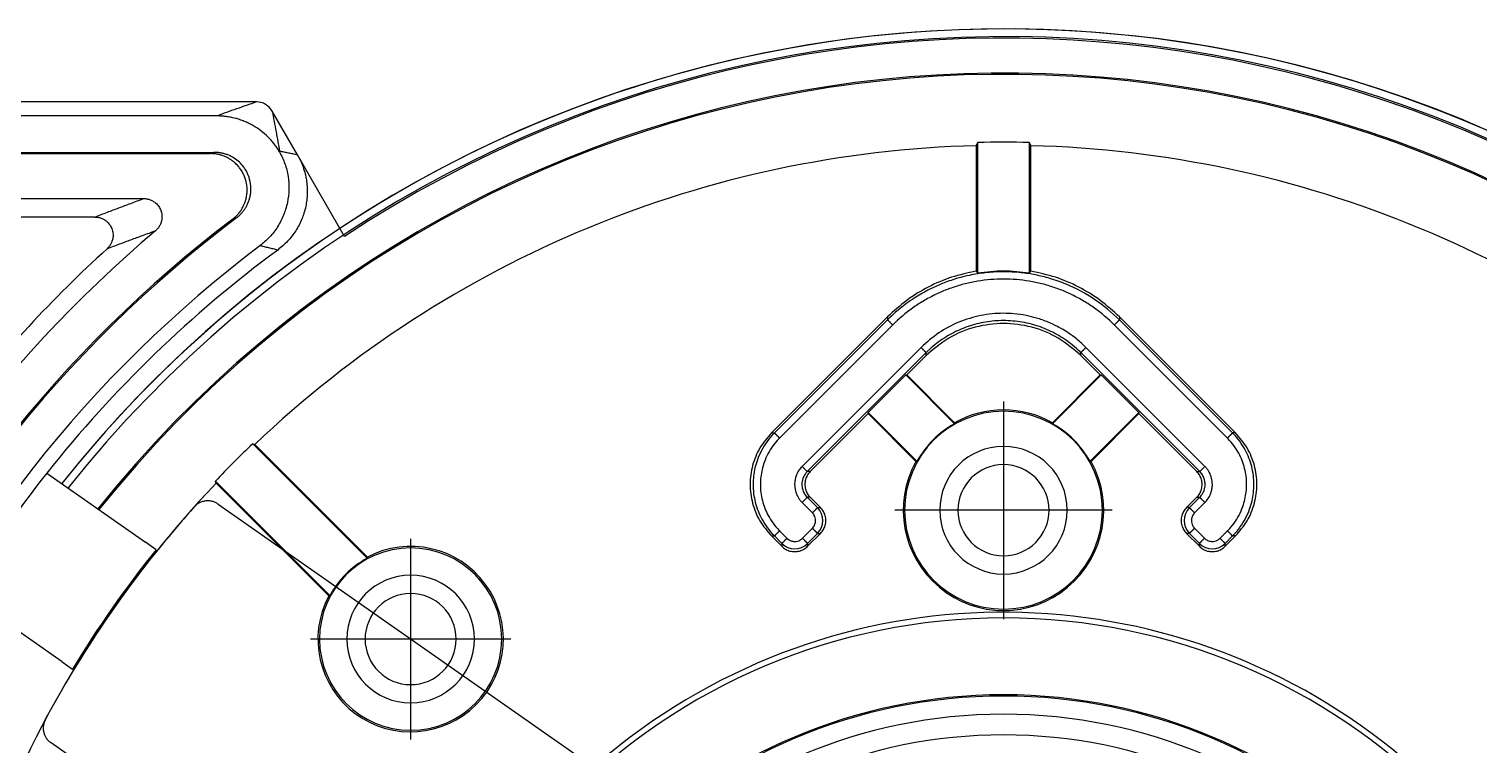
# Model space of a CAD drawing. Header units: inches. Extents: x 125 to 991, y -92 to 487.
# Drawn here: x 930.87 to 970.64, y 119.43 to 139.07 of the extents above; entities that cross this region are included whole.
import ezdxf

# ---------------------------------------------------------------- set-up
doc = ezdxf.new("R2010")
doc.units = ezdxf.units.IN
doc.linetypes.add('DOT_CENTER', pattern=[14, 12, -1, 0, -1])
doc.layers.add('1', color=7, linetype='Continuous')

msp = doc.modelspace()

# ---------------------------------------------------------------- linework, layer by layer
at = {"color": 7, "linetype": 'Continuous'}
for p, q in [((937.1046487955762, 137.0680867624384), (922.8004058643605, 137.0680867624384)), ((936.016645498938, 136.6840753340177), (922.4163791961719, 136.6840753340177)), ((938.2330159617832, 135.6137204938996), (937.537681409925, 136.8180752659762)), ((921.1814995272841, 135.6491652041612), (935.8500591565357, 135.6491652041612)), ((921.2164096571405, 135.6840753340177), (935.9538263744871, 135.6840753340177)), ((956.8504210830131, 135.8669482106584), (956.8504210830126, 132.4258833629058)), ((956.8940554219664, 132.37133086256), (956.8940554219664, 135.9553142456995)), ((958.3067867440589, 135.9553142456995), (958.3067867440589, 132.37133086256)), ((958.3504210830126, 132.4258833629058), (958.3504210830126, 135.8669482106584)), ((939.523952227556, 133.377753292248), (938.2330159617832, 135.6137204938996)), ((919.949065399994, 134.4167310768711), (934.0153025522184, 134.4167310768711)), ((932.672577225861, 133.9105341939529), (921.3329673499798, 133.9105341939529)), ((951.2363792779299, 127.9886471748212), (954.418561727741, 131.1708296246325)), ((960.7822804382843, 131.1708296246325), (963.9644628880958, 127.9886471748213)), ((955.4791815128317, 130.1101021406786), (954.9487706535635, 129.57969128141)), ((960.2520715124626, 129.57969128141), (959.7216606531936, 130.1101021406786)), ((953.8881104817835, 128.549885246597), (954.9179165165963, 129.5796912814101)), ((956.2561937496782, 128.2414140483281), (954.9179165165963, 129.5796912814101)), ((954.9179165165963, 129.5796912814101), (954.9487706535635, 129.57969128141)), ((956.2599224755156, 128.2685394594575), (954.9487706535635, 129.57969128141)), ((960.2520715124626, 129.57969128141), (958.9409196905096, 128.2685394594575)), ((960.2829256494294, 129.57969128141), (958.944648416347, 128.2414140483281)), ((960.2520715124626, 129.57969128141), (960.2829256494294, 129.57969128141)), ((960.2829256494294, 129.57969128141), (961.3127316842422, 128.549885246597)), ((953.8881104817835, 128.5190311096303), (952.2971067618839, 126.9280273897307)), ((953.8881104817835, 128.5190311096303), (953.8881104817835, 128.549885246597)), ((953.8881104817835, 128.549885246597), (955.2263877148655, 127.2116080135151)), ((953.8881104817835, 128.5190311096303), (955.1992623037356, 127.2078792876777)), ((959.9744544511602, 127.2116080135151), (961.3127316842422, 128.549885246597)), ((960.0015798622896, 127.2078792876777), (961.3127316842422, 128.5190311096302)), ((961.3127316842422, 128.549885246597), (961.3127316842422, 128.5190311096302)), ((962.9037354041418, 126.9280273897307), (961.3127316842422, 128.5190311096302)), ((937.0039801869059, 127.688466910484), (940.1438400822942, 124.5486070150952)), ((940.148636473082, 124.5808355886678), (937.0599891591689, 127.6694829025809)), ((931.357332139537, 126.8855486921832), (934.0667064386525, 124.9884243841111)), ((939.1202048748748, 123.5249718076756), (935.9803449794861, 126.6648317030644)), ((935.9993289873894, 126.608822730801), (939.0879763013024, 123.520175416888)), ((952.2971067618839, 126.2209475330037), (952.5799763988182, 125.9380778960695)), ((962.6208657672075, 125.9380778960696), (962.9037354041418, 126.2209475330038)), ((936.0591522654479, 126.0348479742374), (946.2937931461947, 118.8684752786692)), ((934.2308747917345, 124.8734724646457), (934.0667064386525, 124.9884243841111)), ((951.5193027642961, 124.8774042615473), (951.2363792779299, 125.1603277479132)), ((952.5799763988182, 125.2309980393425), (952.2263826210226, 124.8774042615473)), ((962.9744595450027, 124.8774042615474), (962.6208657672075, 125.2309980393426)), ((963.9644628880958, 125.1603277479132), (963.6815394017297, 124.8774042615474)), ((934.3570323703766, 124.7851359781799), (934.2308747917345, 124.8734724646457)), ((931.7724006806982, 121.7118162157428), (929.063026394133, 123.6089405150273)), ((931.7724006806982, 121.7118162157428), (931.9365690351506, 121.5968642962208)), ((931.9365690351506, 121.5968642962208), (932.0627266249726, 121.5085278010239)), ((941.705181655386, 112.3152589243567), (931.4705407735673, 119.4816316206764))]:
    msp.add_line(p, q, dxfattribs=at)
at = {"color": 124, "linetype": 'Continuous'}
for p, q in [((954.418561727741, 131.0905873285417), (951.3166215740082, 127.9886471748212)), ((954.5599776943325, 130.9491713601899), (951.4580374519353, 127.8472313127112)), ((954.418561727741, 131.1708296246325), (954.418561727741, 131.0905873285417)), ((963.7428044657352, 127.8472311520463), (960.6408644716928, 130.9491713601899)), ((960.7822804382843, 131.1708296246325), (960.7822804382843, 131.0905873285417)), ((963.8842205919907, 127.9886471748212), (960.7822804382843, 131.0905873285417)), ((952.0754484249417, 127.0694433892857), (955.337765539123, 130.3317604130024)), ((952.2168644657875, 126.9280273897307), (955.4791815128317, 130.1903444367706)), ((955.4791815128317, 130.1101021406786), (955.4791815128317, 130.1903444367706)), ((959.7216606531936, 130.1903444367705), (962.9839777002333, 126.9280273897307)), ((959.7216606531936, 130.1101021406786), (959.7216606531936, 130.1903444367705)), ((959.8630766253061, 130.3317604123904), (963.1253937483341, 127.0694431678383)), ((951.2363792779299, 127.9886471748212), (951.3166215740082, 127.9886471748212)), ((963.9644628880958, 127.9886471748213), (963.8842205919907, 127.9886471748212)), ((952.2971067618839, 126.9280273897307), (952.2168644657875, 126.9280273897307)), ((962.9037354041418, 126.9280273897307), (962.9839777002333, 126.9280273897307)), ((952.2971067618839, 126.2209475330037), (952.2168644657975, 126.2209475330037)), ((952.4997341027245, 125.9380778960695), (952.2168644657975, 126.2209475330037)), ((962.9839777002378, 126.2209475330037), (962.7011080632967, 125.9380778960696)), ((962.9037354041418, 126.2209475330038), (962.9839777002378, 126.2209475330037)), ((952.3583180969365, 125.7966619341462), (952.0754484690908, 126.079531625494)), ((952.4997341027245, 125.9380778960695), (952.5799763988182, 125.9380778960695)), ((962.7011080632967, 125.9380778960696), (962.6208657672075, 125.9380778960696)), ((963.1253936945393, 126.0795315523394), (962.8425240249119, 125.7966619411598)), ((951.4580375688181, 125.3017437270436), (951.6607187221027, 125.0990625209672)), ((952.0849666589254, 125.0990625627924), (952.3583181409338, 125.3724139945563)), ((962.8425240684526, 125.3724140014401), (963.1158755002164, 125.0990625194318)), ((963.5401234381459, 125.0990625573577), (963.742804634802, 125.3017437027233)), ((951.2363792779299, 125.1603277479132), (951.3166215740346, 125.1603277479132)), ((951.3166215740346, 125.1603277479132), (951.5193027642961, 124.9576465576364)), ((951.5193027642961, 124.9576465576364), (951.5193027642961, 124.8774042615473)), ((952.2263826210226, 124.9576465576409), (952.499734102729, 125.2309980393425)), ((952.2263826210226, 124.9576465576409), (952.2263826210226, 124.8774042615473)), ((952.499734102729, 125.2309980393425), (952.5799763988182, 125.2309980393425)), ((962.7011080633008, 125.2309980393426), (962.6208657672075, 125.2309980393426)), ((962.7011080633008, 125.2309980393426), (962.9744595450027, 124.9576465576365)), ((962.9744595450027, 124.8774042615474), (962.9744595450027, 124.9576465576365)), ((963.6815394017297, 124.9576465576409), (963.8842205920171, 125.1603277479132)), ((963.6815394017297, 124.8774042615474), (963.6815394017297, 124.9576465576409)), ((963.9644628880958, 125.1603277479132), (963.8842205920171, 125.1603277479132))]:
    msp.add_line(p, q, dxfattribs=at)
at = {"color": 7, "linetype": 'Continuous'}
for centre, radius, start, end in [((957.6004211055895, 106.0683907742871), 33.00000008418126, 237.4335230308587, 141.525399186685), ((957.6004210830126, 106.0683908005268), 33.00000005986843, 231.4827078426088, 141.525399198985), ((957.600421043174, 106.0683908645746), 32.79053926769361, 237.0564438329032, 141.5031765383486), ((957.6004210856568, 106.0683908086716), 32.74996191810389, 231.5092125458792, 123.501161476604), ((957.6004210838953, 106.0683908056826), 31.790578072345, 237.1163325497273, 141.3930418647355), ((957.6004210825702, 106.0683908075971), 31.7556679406164, 237.0530781708106, 141.3890713539741), ((937.1046487955762, 136.5680637695139), 0.5000229929245658, 30.00000000001508, 90), ((957.6004210830131, 106.0683908069574), 29.80799428578964, 91.44177329073392, 133.5582267092569), ((957.6004210830126, 106.0683908069574), 29.8952696104307, 88.64608888207101, 91.353911117929), ((957.6004210830126, 106.0683908069574), 29.80799428578964, 46.44177329074315, 88.55822670926607), ((957.60042110051, 106.0683908276043), 34.91599302491407, 127.2714861261426, 156.5015024659808), ((957.6004210937813, 106.0683908190017), 34.8810828923328, 127.1058679008647, 156.5365808073911), ((957.6004211082688, 106.0683908395164), 35.99380318356223, 130.2616160255614, 157.1840045367114), ((957.6004211828738, 106.0683909321078), 33.88108271899529, 127.0176010651244, 156.5367341121174), ((957.6004213044428, 106.0683910440864), 36.50000002680255, 132.3553646902195, 141.8589325846604), ((957.6004214550744, 106.0683911655726), 33.49707127960581, 126.4696994283757, 141.5770224210732), ((957.6004210830126, 125.8673806801806), 2.713347155278797, 0, 180), ((957.6004210830131, 125.8673806801806), 2.750000000000004, 60.82662013188077, 119.1733798681192), ((957.6004210830131, 125.8673806801807), 2.728182830523084, 119.5194463560598, 150.4805536439282), ((957.6004210830126, 125.8673806801806), 2.728182830523158, 29.51944635607199, 60.48055364394023), ((957.6004210830131, 106.0683908069576), 29.86035948057429, 133.6110060388792, 136.3889939611116), ((957.6004210830126, 125.8673806801806), 1.75, 0, 180), ((957.6004210830126, 125.8673806801806), 2.750000000000032, 150.8266201318723, 29.17337986812769), ((957.6004210830126, 125.8673806801806), 1.25, 0, 180), ((957.6004210830126, 106.0683908069574), 29.8079942857896, 136.4417732907444, 178.5582267092514), ((957.6004210856299, 106.0683908086975), 33.49707121195077, 141.5770215501258, 148.4229784498695), ((957.6004210823417, 106.0683908040016), 29.80753731710555, 138.141052737642, 151.8589472402616), ((957.6004210830126, 125.8673806801806), 2.713347155278797, 180, 0), ((957.6004210830126, 125.8673806801806), 1.75, 180, 0), ((957.6004210830126, 125.8673806801806), 1.25, 180, 0), ((957.6004210856302, 106.0683908086981), 29.84244743159809, 141.1572349450459, 148.8427650549495), ((941.336965115722, 122.3318467742479), 2.543634338953741, 152.1487648809234, 117.8512351190652), ((941.336965115722, 122.3318467742479), 2.5, 0, 180), ((941.336965115722, 122.3318467742479), 2.517453735581499, 118.2904337473841, 151.7095662526185), ((941.336965115722, 122.3318467742479), 1.75, 0, 180), ((941.336965115722, 122.3318467742479), 1.25, 0, 180), ((957.6004210830126, 106.0683908069573), 16.99999999999993, 250.8572326933395, 199.1427673066605), ((957.6004210830126, 106.0683908069573), 16.84290441564599, 0, 180), ((941.336965115722, 122.3318467742479), 2.5, 180, 0), ((941.336965115722, 122.3318467742479), 1.75, 180, 0), ((941.336965115722, 122.3318467742479), 1.25, 180, 0), ((957.6004210830126, 106.0683908069573), 14.73513862192226, 0, 180)]:
    msp.add_arc(centre, radius, start, end, dxfattribs=at)
at = {"color": 124, "linetype": 'Continuous'}
for centre, radius, start, end in [((952.1461726363502, 125.5845379677038), 0.499996191438879, 315.0017452058456, 44.99825479488332), ((963.0546695296741, 125.5845379677083), 0.4999961914382359, 135.0017452057706, 224.998254794956), ((951.8728426926571, 125.3112080240146), 0.499996191438668, 225.001745205811, 314.9982547949065), ((963.3279994733637, 125.3112080240146), 0.4999961914386178, 225.0017452058029, 314.9982547948995), ((957.6004210830126, 106.0683908069573), 14.70007617562209, 0, 180), ((957.6004210830126, 106.0683908069573), 14.20015232804394, 0, 180), ((957.6004210830126, 106.0683908069573), 13.63569139897999, 0, 180)]:
    msp.add_arc(centre, radius, start, end, dxfattribs=at)
for points in [[(937.1046487955762, 137.0680867624384), (937.1033855122041, 137.0676509645999), (937.1021222288323, 137.0672151667612), (936.8315501083898, 136.971711546908), (936.5609779879476, 136.8762079270548), (936.2888117434427, 136.7801416305363), (936.016645498938, 136.6840753340177)], [(937.537681409925, 136.8180752659762), (937.537935639612, 136.8167633315646), (937.5381898692988, 136.815451397153), (937.5907673685736, 136.5333772573675), (937.6433448678486, 136.251303117582), (937.6933734539202, 135.9829036962421), (937.7434020399919, 135.7145042749023)], [(935.9538263744871, 135.6840753340177), (935.9328965398279, 135.6770474024266), (935.9119868446951, 135.6700194530592), (935.8810009905264, 135.6595923478457), (935.8500591565357, 135.6491652041612)], [(937.739384020379, 135.7005070165681), (937.7404596647741, 135.7041601302195), (937.7414253029938, 135.7074960657915), (937.742379735706, 135.7108486731132), (937.7434020399919, 135.7145042749023)], [(938.2330159617832, 135.6137204938996), (938.1074026926726, 135.6398039004607), (937.9818922118188, 135.6657091763544), (937.8626012730178, 135.6901861875688), (937.7434020399919, 135.7145042749023)], [(932.672577225861, 133.9105341939529), (933.020446947794, 134.0443677030612), (933.3346704532414, 134.1636400124951), (933.6569812170244, 134.2843878100773), (934.0153025522184, 134.4167310768711)], [(936.5570241589573, 133.8868269573836), (936.5365593105798, 133.8801509805364), (936.51611385861, 133.8734748490547), (936.4858154174385, 133.8635694691265), (936.4555593708362, 133.8536637495827)], [(933.0093893684739, 133.0411764078702), (933.3536863668676, 133.1718244795333), (933.6647950210736, 133.2882942381469), (933.9838350913328, 133.4061710136156), (934.3383926885645, 133.5353146100786)], [(937.6898430774072, 133.0057750953043), (937.5680898015048, 133.0347187831811), (937.4464128426903, 133.0634789776756), (937.3241509570862, 133.0922118020594), (937.201965244918, 133.1207616518558)], [(960.7822804382843, 131.0905873285417), (960.1003636472922, 131.6502202341808), (959.3223156144211, 132.0660861418563), (958.8701415938947, 132.2257174167766), (958.4781292661867, 132.3221443035006), (958.079103233232, 132.3830432597208), (957.6004210830117, 132.4085771017269), (957.1593066673647, 132.3869031690618), (956.7227128998372, 132.3221443035003), (956.2580062520135, 132.203667377511), (955.8785265516033, 132.0660861418558), (955.4792122409779, 131.8772268009668), (955.1004676780265, 131.6502129906422), (954.7165016936176, 131.3629233446078), (954.418561727741, 131.0905873285417)], [(960.6408644716928, 130.9491713601899), (960.631118268315, 130.9588864293258), (960.6213410248072, 130.9685702592553), (960.5648880080446, 131.0232951469832), (960.5074158881182, 131.0770044185121), (960.2363922359111, 131.3058248750447), (959.9476839695515, 131.5113654779129), (959.6427655474215, 131.6925759082927), (959.3239526853702, 131.8480367611279), (958.9936960692219, 131.9765944216843), (958.653682647642, 132.0775918398617), (958.3065016978819, 132.1502208344537), (957.9548156386165, 132.1939621932391), (957.6004210830126, 132.2085923316314), (957.2460265273551, 132.1939621932347), (956.894340468037, 132.1502208344359), (956.547159518226, 132.0775918398219), (956.2071460965988, 131.9765944216142), (955.8768894804068, 131.8480367610194), (955.5580766183177, 131.6925759081385), (955.2531581962019, 131.5113654777356), (954.9644499298577, 131.3058248748455), (954.6934262776679, 131.0770044182924), (954.6359541578634, 131.0232951468712), (954.5795011412185, 130.9685702592553), (954.5697238977102, 130.9588864293259), (954.5599776943325, 130.9491713601899)], [(959.8630766253061, 130.3317604123904), (959.6093746347681, 130.5597541374215), (959.3781189182589, 130.7297504139892), (959.0849012977803, 130.9038162237876), (958.8248436541505, 131.0254679853138), (958.5033059569384, 131.1389776203615), (958.2247616997781, 131.2075017648017), (957.8875226988428, 131.2560976705503), (957.6011733518042, 131.2690038355486), (956.9767852605853, 131.2076420103668), (956.3763089854963, 131.0255965315602), (955.8228393053275, 130.7298279447375), (955.337765539123, 130.3317604130024)], [(954.418561727741, 131.0905873285417), (954.4188809247114, 131.0902681315642), (954.4197284439927, 131.0894206122603), (954.4211263715536, 131.0880226846631), (954.4230967933606, 131.0860522628058), (954.4256617953822, 131.0834872607215), (954.4288434635844, 131.0803055924434), (954.4326312261817, 131.0765178297604), (954.4370415869769, 131.0721074688688), (954.4420498443621, 131.0670992113799), (954.4476312967274, 131.061517758905), (954.4537612424635, 131.0553878130555), (954.4604149799604, 131.0487340754426), (954.4690055898034, 131.0401434654608), (954.4781832591214, 131.0309657960076), (954.4878414276457, 131.0213076273552), (954.4978735351071, 131.0112755197754), (954.5081730212371, 131.0009760335405), (954.5212522683967, 130.9878967862726), (954.5343627991799, 130.9747862554092), (954.5473296092657, 130.9618194452738), (954.5599776943325, 130.9491713601899)], [(959.7216606531936, 130.1903444367705), (959.712004469968, 130.199956967552), (959.7023047305872, 130.2095255454452), (959.4955125386643, 130.3946067428807), (959.272336641968, 130.5598984110476), (959.0613177931962, 130.6892498713319), (958.8405454106885, 130.8006789240911), (958.6111475300911, 130.8936158567502), (958.3648339257077, 130.9699885708771), (958.1133376679948, 131.0248427932707), (957.85806472956, 131.0579343716862), (957.6004210830126, 131.0690191538791), (957.3531690204798, 131.0588119731526), (957.1078066544972, 131.0282944324565), (956.8655874332696, 130.9776225340165), (956.6283686569584, 130.9071584655943), (956.3979570660993, 130.817466154144), (956.1755295962146, 130.7090040405765), (955.9627956762545, 130.5825767858934), (955.7613713115886, 130.4391748978106), (955.5722851724715, 130.2795311989938), (955.53510802912, 130.2448345141495), (955.4985407667211, 130.2095288211618), (955.4888393543285, 130.1999586129467), (955.4791815128317, 130.1903444367706)], [(960.7822804382843, 131.0905873285417), (960.7819612413143, 131.0902681315642), (960.7811137220331, 131.0894206122603), (960.7797157944722, 131.0880226846631), (960.7777453726646, 131.0860522628058), (960.7751803706435, 131.0834872607215), (960.7719987024409, 131.0803055924434), (960.768210939844, 131.0765178297604), (960.7638005790484, 131.0721074688688), (960.7587923216631, 131.06709921138), (960.7532108692983, 131.0615177589051), (960.7470809235622, 131.0553878130555), (960.7404271860653, 131.0487340754426), (960.7318365762223, 131.0401434654609), (960.7226589069039, 131.0309657960077), (960.7130007383801, 131.0213076273552), (960.7029686309186, 131.0112755197754), (960.6926691447886, 131.0009760335406), (960.6795898976291, 130.9878967862726), (960.6664793668458, 130.9747862554092), (960.6535125567596, 130.9618194452738), (960.6408644716928, 130.9491713601899)], [(955.4791815128317, 130.1903444367706), (955.4788623158395, 130.1906636337737), (955.4780147964927, 130.1915111531523), (955.4766168688254, 130.1929090808723), (955.4746464468697, 130.1948795028997), (955.4720814446594, 130.1974445052003), (955.4688997762275, 130.2006261737402), (955.4651120133651, 130.2044139367262), (955.4607016522689, 130.2088242979598), (955.4556933945521, 130.213832555825), (955.4501119418294, 130.2194140087053), (955.4439819957131, 130.2255439549843), (955.4373282578179, 130.2321976930459), (955.4287376474811, 130.2407883035814), (955.419559977661, 130.2499659735952), (955.4099018086356, 130.2596241428048), (955.3998697006821, 130.2696562509276), (955.3895702140787, 130.2799557376813), (955.3764909663648, 130.293034985551), (955.3633804350804, 130.3061455169499), (955.3504136245567, 130.3191123275448), (955.337765539123, 130.3317604130024)], [(959.7216606531936, 130.1903444367705), (959.7219798501803, 130.1906636337722), (959.7228273695107, 130.1915111531467), (959.7242252971507, 130.19290908086), (959.7261957190692, 130.1948795028779), (959.7287607212318, 130.1974445051663), (959.7319423896067, 130.2006261736913), (959.7357301524032, 130.2044139366595), (959.7401405134253, 130.2088242978728), (959.7451487710607, 130.2138325557149), (959.750730223697, 130.2194140085696), (959.7568601697214, 130.2255439548209), (959.7635139075221, 130.2321976928527), (959.772104517743, 130.2407883033499), (959.7812821874475, 130.2499659733231), (959.7909403563592, 130.2596241424907), (959.8009724642031, 130.2696562505703), (959.8112719507042, 130.2799557372803), (959.8243511983035, 130.2930349850955), (959.8374617294883, 130.3061455164402), (959.850428539932, 130.3191123269825), (959.8630766253061, 130.3317604123904)], [(951.3166215740082, 127.9886471748212), (951.3061838785031, 127.9781319304531), (951.2958243562082, 127.9675396640616), (951.1128138068332, 127.7500177728073), (950.9626627080495, 127.509074362508), (950.847785860941, 127.2483050926771), (950.7830805220276, 127.0285454880847), (950.7439744027763, 126.8031989719726), (950.7308532976006, 126.5744874613672), (950.7462019168295, 126.3271899612239), (950.7917832808491, 126.0845986936711), (950.8669006491566, 125.8494698954823), (950.9708572812503, 125.6245598034309), (951.1183518230107, 125.3913713682397), (951.295818992922, 125.1814417346238), (951.3061811602722, 125.1708462046554), (951.3166215740346, 125.1603277479132)], [(951.4580374519353, 127.8472313127112), (951.4486434312264, 127.8377675558821), (951.439319778149, 127.8282344655056), (951.274607804957, 127.6324648399402), (951.1394697634698, 127.4156157996211), (951.0360789774484, 127.1809233295469), (950.9778432547171, 126.9831396421098), (950.9426472267899, 126.7803278634877), (950.930838067696, 126.5744874613672), (950.9446520217714, 126.351919619061), (950.9856758514741, 126.1335875333236), (951.0532825080179, 125.9219716885722), (951.1468449426172, 125.7195525692234), (951.2795921146565, 125.5096828859763), (951.4393150198528, 125.3207462151099), (951.4486410993406, 125.3112102845938), (951.4580375688181, 125.3017437270436)], [(951.3166215740082, 127.9886471748212), (951.3169407707057, 127.9883279781923), (951.3177882891925, 127.9874804599059), (951.3191862154442, 127.9860825339823), (951.3211566354346, 127.9841121144416), (951.3237216351388, 127.981547115304), (951.3269033005306, 127.9783654505894), (951.3306910598665, 127.9745776920282), (951.3351014169682, 127.9701673357882), (951.3401096702762, 127.9651590834117), (951.3456911182327, 127.9595776364409), (951.3518210592777, 127.9534476964182), (951.3584747918528, 127.9467939648854), (951.367065395583, 127.9382033624005), (951.3762430586719, 127.9290257005254), (951.3859012209584, 127.9193675393907), (951.3959333222845, 127.9093354391273), (951.40623280249, 127.899035959866), (951.4193120426705, 127.8859567206586), (951.4324225671132, 127.8728461969354), (951.4453893716052, 127.8598793928888), (951.4580374519353, 127.8472313127112)], [(963.8842205919907, 127.9886471748212), (963.8839013944532, 127.9883279777289), (963.8830538735081, 127.9874804580973), (963.8816559432182, 127.9860825299527), (963.879685517644, 127.9841121073216), (963.8771205108476, 127.9815471042305), (963.8739388368892, 127.9783654347056), (963.8701510676608, 127.974577670544), (963.865740699415, 127.9701673079345), (963.8607324338825, 127.9651590484984), (963.8551509727943, 127.9595775938571), (963.8490210178813, 127.953447645632), (963.8423672708734, 127.9467939054442), (963.8337766494121, 127.9382032921319), (963.8245989684735, 127.9290256191321), (963.814940788561, 127.9193674467589), (963.8049086701765, 127.9093353353262), (963.7946091738233, 127.8990358451482), (963.781529915165, 127.8859565928593), (963.768419374587, 127.8728460569851), (963.755452556605, 127.859879241917), (963.7428044657352, 127.8472311520463)], [(963.742804634802, 125.3017437027233), (963.7521986975587, 125.3112074156625), (963.761522393572, 125.3207404630956), (963.926234364232, 125.5165100871484), (964.061372403781, 125.7333591254314), (964.1647631885287, 125.9680515930515), (964.2229989112864, 126.1658352805309), (964.2581949392304, 126.3686470591987), (964.2700040983293, 126.5744874613672), (964.2561901442584, 126.7970553036373), (964.2151663145694, 127.0153873893406), (964.1475596580469, 127.2270032340614), (964.0539972234767, 127.4294223533838), (963.921250053879, 127.6392920333373), (963.7615271519751, 127.8282287016477), (963.7522010066166, 127.8377646106874), (963.7428044657352, 127.8472311520463)], [(963.8842205920171, 125.1603277479132), (963.8946582912129, 125.1708429960345), (963.9050178161458, 125.1814352651913), (964.0880283627073, 125.3989571547649), (964.2381794593373, 125.639900562802), (964.3530563050306, 125.9006698299062), (964.4177616439736, 126.1204294345456), (964.456867763243, 126.3457759507086), (964.4699888684252, 126.5744874613672), (964.4546402492008, 126.8217849614705), (964.4090588851961, 127.0643762289855), (964.3339415169123, 127.2995050271401), (964.2299848848518, 127.5244151191621), (964.082490345804, 127.7576035506939), (963.9050231795502, 127.9675331814697), (963.8946610060418, 127.9781287178312), (963.8842205919907, 127.9886471748212)], [(952.0754484249417, 127.0694433892857), (952.0639821034781, 127.0577051275562), (952.0527940880445, 127.0457013019596), (951.9705055702768, 126.935161268732), (951.9113534958044, 126.8103236323049), (951.8807342367943, 126.6941680980212), (951.870426475353, 126.5744874613672), (951.8917524492706, 126.4030260238657), (951.954429148944, 126.2420127810692), (951.9994675164023, 126.1695247598404), (952.0527745002603, 126.1032955098202), (952.0639720931915, 126.0912805794642), (952.0754484690908, 126.079531625494)], [(952.2168644657875, 126.9280273897307), (952.2086737372158, 126.9196429513012), (952.2006817908198, 126.9110688287037), (952.1419007405495, 126.8321117899492), (952.0996466123167, 126.7429418691796), (952.0777743442111, 126.6599736298363), (952.0704112454484, 126.5744874613672), (952.085644960978, 126.4520149539044), (952.1304168103113, 126.337005546869), (952.162589113195, 126.285228267728), (952.2006678846822, 126.2379216439194), (952.2086666132384, 126.2293395762752), (952.2168644657975, 126.2209475330037)], [(952.2168644657875, 126.9280273897307), (952.216545268557, 126.9283465867837), (952.2156977485122, 126.9291941063046), (952.2142998196985, 126.9305920342621), (952.2123293961611, 126.932562456625), (952.2097643919458, 126.935127459362), (952.206582721097, 126.9383091284417), (952.2027949554492, 126.9420968920674), (952.1983845912243, 126.9465072540437), (952.1933763300856, 126.9515155127498), (952.1877948736981, 126.9570969665648), (952.1816649237264, 126.9632269138677), (952.1750111818353, 126.9698806530379), (952.1664205666154, 126.9784712650057), (952.157242891911, 126.9876489365427), (952.147584718097, 126.997307107348), (952.1375526055506, 127.0073392171209), (952.1272531146462, 127.0176387055609), (952.1141738620925, 127.0307179555737), (952.1010633266822, 127.043828489107), (952.0880965128279, 127.0567953017985), (952.0754484249417, 127.0694433892857)], [(962.9839777002333, 126.9280273897307), (962.9842968976125, 126.9283465859502), (962.985144418112, 126.9291941030251), (962.9865423476574, 126.9305920269737), (962.988512772177, 126.9325624438146), (962.991077777597, 126.9351274395659), (962.9942594498441, 126.9383091002462), (962.9980472170362, 126.9420968542183), (963.0024575829068, 126.9465072053827), (963.0074658457354, 126.9515154523049), (963.0130473038023, 126.9570968935509), (963.0191772553883, 126.9632268276861), (963.0258309987728, 126.9698805532764), (963.034421615522, 126.9784711487624), (963.0435992914133, 126.9876488039411), (963.0532574660012, 126.9973069588575), (963.0632895788383, 127.0073390535567), (963.0735890694789, 127.017638528084), (963.0866683208048, 127.0307177627913), (963.0997788540014, 127.0438282837147), (963.1127456646507, 127.0567950867613), (963.1253937483341, 127.0694431678383)], [(962.9839777002378, 126.2209475330037), (962.9921684273111, 126.2293319698351), (963.000160373366, 126.2379060920099), (963.0589414247736, 126.316863131617), (963.1011955537085, 126.4060330535551), (963.1230678218142, 126.4890012928983), (963.1304309205773, 126.5744874613672), (963.1151972050473, 126.6969599688301), (963.070425355714, 126.8119693758657), (963.0382530518843, 126.86374665634), (963.0001742791462, 126.9110532812284), (962.9921755555417, 126.9196353433771), (962.9839777002333, 126.9280273897307)], [(963.1253936945393, 126.0795315523394), (963.1368600388098, 126.0912698040183), (963.1480480754055, 126.1032736179457), (963.2303365947653, 126.2138136523671), (963.2894886702213, 126.33865129043), (963.3201079292314, 126.4548068247134), (963.3304156906727, 126.5744874613672), (963.3090897167551, 126.7459488988689), (963.2464130170813, 126.9069621416655), (963.2013746482987, 126.979450164761), (963.1480676626895, 127.045679416293), (963.1368700909763, 127.057694285667), (963.1253937483341, 127.0694431678383)], [(952.2168644657975, 126.2209475330037), (952.2165452686811, 126.220628336271), (952.2156977489656, 126.2197808176875), (952.214299820698, 126.2183828912691), (952.2123293979241, 126.2164124710321), (952.2097643946906, 126.2138474709926), (952.2065827250433, 126.2106658051669), (952.2027949608034, 126.2068780452943), (952.1983845981902, 126.2024676875393), (952.1933763388517, 126.1974594334557), (952.1877948844365, 126.1918779845973), (952.1816649365917, 126.1857480425177), (952.1750111969661, 126.1790943087706), (952.1664205846153, 126.1705037034446), (952.157242912898, 126.1613260385696), (952.1475847421445, 126.151667874315), (952.1375526326881, 126.1416357708505), (952.1272531448601, 126.1313362883456), (952.1141738960839, 126.1182570450597), (952.1010633642925, 126.105146517323), (952.0880965538429, 126.0921797093847), (952.0754484690908, 126.079531625494)], [(962.9839777002378, 126.2209475330037), (962.9842968973051, 126.2206283359953), (962.985144416871, 126.2197808166025), (962.9865423448985, 126.2183828888577), (962.9885127673504, 126.2164124667937), (962.9910777701896, 126.2138474644431), (962.9942594393781, 126.2106657958385), (962.9980472031118, 126.2068780327725), (963.0024575651858, 126.2024676714412), (963.0074658239698, 126.1974594134604), (963.0130472778349, 126.1918779604453), (963.0191772251499, 126.1857480140117), (963.0258309642857, 126.1790942757748), (963.0344215761336, 126.1705036650005), (963.0435992474611, 126.1613259947193), (963.053257417959, 126.151667825215), (963.0632895273181, 126.1416357167716), (963.0735890152307, 126.1313362296733), (963.0866682644062, 126.1182569813373), (963.0997787969188, 126.1051464494441), (963.1127456084148, 126.092179638332), (963.1253936945393, 126.0795315523394)], [(952.4997341027245, 125.9380778960695), (952.499414905604, 125.9377586991379), (952.4985673858807, 125.9369111799709), (952.4971694575959, 125.9355132525957), (952.495199034792, 125.9335428310395), (952.4926340315112, 125.9309778293292), (952.4894523617947, 125.9277961614921), (952.4856645974594, 125.924008399305), (952.4812542347192, 125.9195980389538), (952.4762459752171, 125.9145897820358), (952.4706645205968, 125.9090083301484), (952.4645345725019, 125.9028783848886), (952.4578808325766, 125.8962246478538), (952.4492902197924, 125.8876340385242), (952.4401125475631, 125.8784563696602), (952.4304543762203, 125.8687982015133), (952.4204222660958, 125.8587660943354), (952.4101227775207, 125.8484666083781), (952.3970435276931, 125.8353873612504), (952.3839329947407, 125.822276830292), (952.3709661830324, 125.8093100198188), (952.3583180969365, 125.7966619341462)], [(952.3583181409338, 125.3724139945563), (952.365641743568, 125.3799995953926), (952.3726942394599, 125.3878378796572), (952.4050823833738, 125.4329782004128), (952.42864455937, 125.4834653230164), (952.4417671359213, 125.5332463526525), (952.4461847109931, 125.584537967706), (952.4370451087241, 125.6580212296203), (952.4101835651693, 125.7270271164031), (952.392904994859, 125.7552046936114), (952.3727125337698, 125.7812168468395), (952.3656512146979, 125.7890660461908), (952.3583180969365, 125.7966619341462)], [(962.8425240249119, 125.7966619411598), (962.8298759402585, 125.8093100257481), (962.8169091306052, 125.8222768352128), (962.8037986002662, 125.8353873652471), (962.7907193535559, 125.8484666115447), (962.7804198677829, 125.8587660969177), (962.7703877606725, 125.8687982035776), (962.7607295924897, 125.8784563712718), (962.7515519234992, 125.8876340397477), (962.7429613139664, 125.8962246487528), (962.7363075767105, 125.9028783855667), (962.7301776311981, 125.9090083306455), (962.7245961790379, 125.914589782388), (962.7195879218377, 125.919598039193), (962.7151775612062, 125.9240083994595), (962.7113897987513, 125.9277961615861), (962.7082081306687, 125.9309778293815), (962.7056431287444, 125.9335428310653), (962.7036727070124, 125.9355132526067), (962.7022747795052, 125.9369111799751), (962.7014272602553, 125.9377586991397), (962.7011080632967, 125.9380778960696)], [(962.8425240249119, 125.7966619411598), (962.8352004223691, 125.789076340174), (962.8281479265777, 125.7812380557686), (962.7957597826569, 125.7360977350071), (962.7721976066553, 125.6856106123956), (962.759075030104, 125.6358295827596), (962.7546574550327, 125.5845379677061), (962.7637970573012, 125.5110547057918), (962.7906586008564, 125.442048819009), (962.8079371711717, 125.4138712417935), (962.8281296322668, 125.3878590885595), (962.8351909510418, 125.3800098892789), (962.8425240684526, 125.3724140014401)], [(951.3166215740346, 125.1603277479132), (951.316940771105, 125.160646944916), (951.3177882906805, 125.1614944642929), (951.3191862187234, 125.1628923920114), (951.3211566411962, 125.1648628140391), (951.3237216440614, 125.1674278163438), (951.3269033132813, 125.1706094848929), (951.3306910770496, 125.1743972478951), (951.3351014391617, 125.1788076091545), (951.3401096979867, 125.183815867057), (951.3456911518931, 125.1893973199881), (951.35182109925, 125.1955272663334), (951.3584748384267, 125.2021810044787), (951.3670654503219, 125.2107716151413), (951.3762431216926, 125.2199492853109), (951.3859012922278, 125.2296074547057), (951.3959334016179, 125.2396395630442), (951.4062328895523, 125.2499390500444), (951.4193121387414, 125.2630182982703), (951.4324226712522, 125.2761288300696), (951.44538948273, 125.2890956411063), (951.4580375688181, 125.3017437270436)], [(952.499734102729, 125.2309980393425), (952.49941490577, 125.2313172362735), (952.4985673865183, 125.2321647554411), (952.4971694590088, 125.2335626828144), (952.4951990372736, 125.2355331043628), (952.4926340353447, 125.2380981060553), (952.4894523672572, 125.2412797738612), (952.4856646047963, 125.245067536), (952.4812542441575, 125.2494778962802), (952.4762459869496, 125.2544861531003), (952.4706645347808, 125.2600676048589), (952.4645345892598, 125.2661975499548), (952.4578808519943, 125.2728512867864), (952.4492902424493, 125.2814418958133), (952.4401125734464, 125.2906195643111), (952.4304544052509, 125.3002777320268), (952.4204222981286, 125.3103098387075), (952.4101228123429, 125.3206093241002), (952.3970435656177, 125.3336885704203), (952.3839330352646, 125.3467991004742), (952.3709662255985, 125.3597659099552), (952.3583181409338, 125.3724139945563)], [(962.7011080633008, 125.2309980393426), (962.701427260419, 125.2313172362752), (962.7022747801354, 125.2321647554452), (962.703672708408, 125.2335626828253), (962.7056431311955, 125.2355331043882), (962.7082081344558, 125.2380981061067), (962.7113898041468, 125.2412797739537), (962.7151775684536, 125.245067536152), (962.7195879311619, 125.2494778965154), (962.7245961906294, 125.2544861534462), (962.7301776452125, 125.2600676053472), (962.7363075932687, 125.2661975506206), (962.7429613331549, 125.2728512876691), (962.7515519458909, 125.2814418970145), (962.7607296180724, 125.2906195658933), (962.7703877893689, 125.3002777340534), (962.7804198994506, 125.3103098412426), (962.7907193879862, 125.3206093272088), (962.803798637771, 125.3336885743437), (962.8169091706889, 125.3467991053044), (962.8298759823717, 125.3597659157751), (962.8425240684526, 125.3724140014401)], [(963.8842205920171, 125.1603277479132), (963.8839013950753, 125.1606469448446), (963.8830538758759, 125.1614944640136), (963.8816559484505, 125.1628923913889), (963.8796855268317, 125.1648628129394), (963.8771205250507, 125.1674278146342), (963.87393885714, 125.170609482442), (963.870151094882, 125.1743972445821), (963.8657407344706, 125.1788076048624), (963.8607324775105, 125.1838158616811), (963.8551510256054, 125.1893973134363), (963.84902108036, 125.1955272585263), (963.8423673433783, 125.2021809953493), (963.833776734177, 125.2107716043613), (963.8245990655143, 125.2199492728392), (963.8149408976485, 125.2296074405299), (963.8049087908369, 125.23963954718), (963.7946093053372, 125.2499390325364), (963.7815300589243, 125.2630182788014), (963.7684195288236, 125.2761288087921), (963.7554527193467, 125.2890956182018), (963.742804634802, 125.3017437027233)], [(951.5193027642961, 124.9576465576364), (951.519621961236, 124.9579657546), (951.520469480429, 124.9588132738635), (951.5218674078449, 124.9602112013939), (951.5238378294523, 124.9621816231581), (951.5264028312192, 124.964746625123), (951.5295844991149, 124.9679282932555), (951.5333722613575, 124.9717160557688), (951.5377826217552, 124.9761264164668), (951.542790878703, 124.9811346737406), (951.5483723305995, 124.9867161259812), (951.5545022758408, 124.9928460715795), (951.5611560128239, 124.9994998089264), (951.5697466220365, 125.0080904185739), (951.578924290721, 125.0172680876822), (951.588582458621, 125.0269262559846), (951.5986145654795, 125.0369583632144), (951.6089140510405, 125.047257849105), (951.6219932975525, 125.0603370959572), (951.6351038277737, 125.0734476264294), (951.6480706373939, 125.086414436205), (951.6607187221027, 125.0990625209672)], [(951.6607187221027, 125.0990625209672), (951.6683043216642, 125.0917389175526), (951.6761426047276, 125.0846864208039), (951.7212829254329, 125.0522982769527), (951.7717700479695, 125.0287361009952), (951.821551077606, 125.0156135244439), (951.8728426926593, 125.0111959493724), (951.9463259545735, 125.0203355516412), (952.0153318413566, 125.0471970951961), (952.0435094185721, 125.0644756655113), (952.0695215718058, 125.0846681266069), (952.0773707710866, 125.0917294453818), (952.0849666589254, 125.0990625627924)], [(952.2263826210226, 124.9576465576409), (952.2260634240904, 124.9579657547589), (952.2252159049201, 124.9588132744752), (952.2238179775402, 124.9602112027479), (952.2218475559773, 124.9621816255353), (952.2192825542586, 124.9647466287956), (952.2161008864116, 124.967928298487), (952.2123131242136, 124.9717160627933), (952.2079027638499, 124.9761264255017), (952.2028945069194, 124.9811346849691), (952.1973130550184, 124.9867161395524), (952.1911831097448, 124.9928460876086), (952.1845293726963, 124.9994998274945), (952.1759387633508, 125.0080904402305), (952.1667610944721, 125.0172681124122), (952.1571029263121, 125.026926283709), (952.147070819123, 125.0369583937905), (952.1367713331567, 125.0472578823261), (952.1236920860222, 125.0603371321106), (952.1105815550616, 125.0734476650287), (952.0976147445906, 125.086414476712), (952.0849666589254, 125.0990625627924)], [(962.9744595450027, 124.9576465576365), (962.9747787419335, 124.9579657545958), (962.9756262611015, 124.9588132738469), (962.9770241884746, 124.9602112013567), (962.9789946100229, 124.9621816230922), (962.9815596117153, 124.9647466250204), (962.9847412795214, 124.9679282931083), (962.9885290416603, 124.9717160555694), (962.9929394019402, 124.976126416208), (962.9979476587603, 124.9811346734158), (963.0035291105194, 124.9867161255845), (963.0096590556147, 124.9928460711058), (963.0163127924468, 124.9994998083711), (963.0249034014735, 125.0080904179163), (963.0340810699711, 125.017268086919), (963.0437392376869, 125.0269262551142), (963.0537713443675, 125.0369583622371), (963.0640708297603, 125.0472578480225), (963.0771500760804, 125.0603370947478), (963.0902606061343, 125.0734476251008), (963.1032274156153, 125.0864144347671), (963.1158755002164, 125.0990625194318)], [(963.1158755002164, 125.0990625194318), (963.123461101053, 125.0917389167974), (963.1312993853173, 125.0846864209057), (963.1764397060676, 125.0522982769949), (963.2269268286652, 125.0287361009994), (963.2767078583067, 125.0156135244449), (963.3279994733664, 125.0111959493724), (963.4014827352746, 125.0203355516397), (963.4704886220527, 125.0471970951904), (963.498666199335, 125.0644756655502), (963.5246783526252, 125.0846681267043), (963.5325275513021, 125.0917294429424), (963.5401234381459, 125.0990625573577)], [(963.6815394017297, 124.9576465576409), (963.6812202047884, 124.9579657547378), (963.680372685593, 124.9588132743918), (963.6789747581713, 124.9602112025627), (963.6770043365516, 124.96218162521), (963.6744393347624, 124.9647466282931), (963.6712576668313, 124.9679282977718), (963.6674699045386, 124.9717160618341), (963.6630595440708, 124.9761264242696), (963.6580512870289, 124.9811346834402), (963.6524698350129, 124.9867161377077), (963.6463398896219, 124.9928460854338), (963.6396861524565, 124.9994998249803), (963.6310955429765, 125.0080904373061), (963.6219178739718, 125.0172681090826), (963.612259705699, 125.0269262799879), (963.6022275984135, 125.0369583897008), (963.5919281123713, 125.0472578778991), (963.5788488651767, 125.060337127318), (963.5657383341952, 125.0734476599418), (963.5527715237456, 125.0864144714089), (963.5401234381459, 125.0990625573577)]]:
    msp.add_spline(points, degree=3, dxfattribs=at)
at = {"color": 7, "linetype": 'Continuous'}
for points in [[(937.739384020379, 135.7005070165681), (937.6657861618123, 135.815977380872), (937.5935007755356, 135.9146575377632), (937.510076356625, 136.01464592706), (937.4203304202324, 136.1089890631004), (937.2243251219597, 136.2784825740615), (937.0080620295371, 136.4212014475212), (936.8862920271426, 136.4852293832664), (936.7740678192804, 136.5352047379029), (936.645529558481, 136.5827031661752), (936.5281868585623, 136.6176034330545), (936.3950766021026, 136.6479781871791), (936.2746062693964, 136.6673855633438), (936.145901484259, 136.6798985441616), (936.016645498938, 136.6840753340177)], [(936.4555593708362, 133.8536637495827), (936.53327812823, 133.9192952356474), (936.593687839933, 133.9808887984154), (936.6489290972456, 134.0479208395042), (936.7063655093068, 134.1328405008613), (936.7546115814425, 134.222756183297), (936.7881543170756, 134.3024844717789), (936.8147713165968, 134.3851307764419), (936.8368224698743, 134.4852109469115), (936.8500426615219, 134.6199706341733), (936.8473547854219, 134.7290156938254), (936.8273917080985, 134.8634828102437), (936.7981726363107, 134.9689284648529), (936.7577135496444, 135.0702811522451), (936.6924828667229, 135.1890171301888), (936.6286178758419, 135.2775520034695), (936.5364562253276, 135.3769826717555), (936.4707641867867, 135.4336778166937), (936.3872371549999, 135.4929767323042), (936.3052906472335, 135.5397815520458), (936.2192872705323, 135.5786635940697), (936.1298602158972, 135.6093153902203), (936.037929126489, 135.6314012557851), (935.936648297489, 135.645418483251), (935.8500591565357, 135.6491652041612)], [(936.5570241589573, 133.8868269573836), (936.6293880977319, 133.9471159143019), (936.6957664854444, 134.0139241398816), (936.7560009031408, 134.087235625867), (936.809021042787, 134.1659074111604), (936.8507479694272, 134.2418675705674), (936.8913120272173, 134.3357373477689), (936.9181169552539, 134.4184851621682), (936.940366335803, 134.5187427381512), (936.9512071436063, 134.7629645018782), (936.9024109695124, 135.0024664455297), (936.8621046273156, 135.1038650430941), (936.7970591128512, 135.2226781250848), (936.7333298156648, 135.3113020003502), (936.6413241884868, 135.4108621120657), (936.4921746324137, 135.5271461609079), (936.3237554454672, 135.6132973805032), (936.2341719131759, 135.6440680683015), (936.1420695823738, 135.6662405540802), (936.0483743792402, 135.6796066650354), (935.9538263744871, 135.6840753340177)], [(937.739384020379, 135.7005070165681), (937.8872894610324, 135.3727810599955), (937.9741190008369, 135.0238818687862), (937.9970684429165, 134.665167157736), (937.9554231119109, 134.3081428220154), (937.9067171724498, 134.1209296707963), (937.8509208512824, 133.9653103111338), (937.775621239663, 133.8014385061622), (937.6858619351499, 133.6450151932989), (937.5830217117159, 133.4981553304079), (937.4674393325572, 133.361093392082), (937.3296464039636, 133.2255847371202), (937.201965244918, 133.1207616518558)], [(956.8504210830131, 135.8669482106584), (956.8613296667588, 135.8890463053247), (956.8722382511835, 135.9111400029159), (956.8831468362375, 135.9332293131033), (956.8940554219664, 135.9553142456995)], [(958.3067867440589, 135.9553142456995), (958.3176953298105, 135.9332293130527), (958.3286039148868, 135.9111400028247), (958.3395124992892, 135.8890463052692), (958.3504210830126, 135.8669482106584)], [(938.2330159617832, 135.6137204938996), (938.3107067469825, 135.4650942232811), (938.3855908605719, 135.2831912411809), (938.4423163721858, 135.094510920311), (938.47580325136, 134.9299639581197), (938.4963669220704, 134.7491705798908), (938.500410415716, 134.5672583254503), (938.48609815129, 134.3705517762114), (938.4586567996794, 134.2047412907753), (938.409123943039, 134.0148393432182), (938.3523504416717, 133.8574078873644), (938.2755643900255, 133.6915921091779), (938.1839603565138, 133.5334760738068), (937.9609492874567, 133.2471209112595), (937.6898430774072, 133.0057750953043)], [(934.0153025522184, 134.4167310768711), (934.0642065521092, 134.4143385916671), (934.105568435054, 134.4085318467857), (934.1535522422525, 134.3972753888577), (934.1934006271917, 134.3839979248251), (934.2350588611632, 134.3659422203058), (934.2749041615411, 134.3441867534693), (934.3157325521411, 134.3165852017102), (934.348234311753, 134.2899898025808), (934.4290051344542, 134.1979201398754), (934.484936169915, 134.0889782642454), (934.5024691599742, 134.0302128451761), (934.5126674819153, 133.9697389342709), (934.5153785512457, 133.9085193326163), (934.5105736587561, 133.8474220810591), (934.4897510947862, 133.7588709826579), (934.4532232409515, 133.6755387181379), (934.4022102698309, 133.6001956950262), (934.3383926885645, 133.5353146100786)], [(932.672577225861, 133.9105341939529), (932.7133670520479, 133.9088706211287), (932.7606207674946, 133.9027351238818), (932.8039651948789, 133.8929923757283), (932.8462708475467, 133.879446324418), (932.8900932144259, 133.8608214651117), (932.9260748836382, 133.8416169428518), (932.9605411838891, 133.8194251454954), (932.998344549374, 133.7900266913745), (933.0378718340817, 133.7521805282615), (933.0808411498156, 133.6995039594231), (933.1100355539891, 133.6530646591059), (933.1389575452624, 133.5913033943903), (933.1591786669258, 133.5262503753035), (933.1688947588104, 133.472314040116), (933.1726898276752, 133.4110664302436), (933.1689475737624, 133.3498097981621), (933.1622784676847, 133.3093744056365), (933.1503222254687, 133.2630078139484), (933.134080079167, 133.2182215538789), (933.1168304547657, 133.1812311012014), (933.0693355147603, 133.10643799178), (933.0093893684739, 133.0411764078702)], [(956.8504210830126, 132.4258833629058), (956.1766468367648, 132.2576356620203), (955.536781216819, 131.9877138272009), (954.9460633629758, 131.6225461426826), (954.418561727741, 131.1708296246325)], [(956.8504210830126, 132.4258833629058), (956.8613379780775, 132.4122761654891), (956.8722382578906, 132.3986621456467), (956.8831286332945, 132.3850330556456), (956.8940554219664, 132.37133086256)], [(958.3067867440589, 132.37133086256), (957.6004210830131, 132.4271199877613), (956.8940554219664, 132.37133086256)], [(958.3067867440589, 132.37133086256), (958.3176894583587, 132.3850028966843), (958.3286039079428, 132.3986621454064), (958.3395015911376, 132.41227292545), (958.3504210830126, 132.4258833629058)], [(960.7822804382843, 131.1708296246325), (960.2547788030495, 131.6225461426826), (959.6640609492067, 131.9877138272009), (959.0241953292605, 132.2576356620203), (958.3504210830126, 132.4258833629058)], [(959.7216606531936, 130.1101021406786), (959.1003547328226, 130.5868509252646), (958.3768414394624, 130.8865474862405), (957.6004210830126, 130.9887671371511), (956.8240007265633, 130.8865474862405), (956.1004874332027, 130.5868509252646), (955.4791815128317, 130.1101021406786)], [(956.2561937496782, 128.2414140483281), (956.2571154430059, 128.2481759693358), (956.2580489400564, 128.2549859253684), (956.2589814215405, 128.2617504780443), (956.2599224755156, 128.2685394594575)], [(958.9409196905096, 128.2685394594575), (958.9418584548109, 128.2617670420246), (958.9427932259694, 128.2549859253684), (958.9437228207332, 128.2482045171622), (958.944648416347, 128.2414140483281)], [(937.0039801869059, 127.688466910484), (937.0179807527459, 127.6837225862456), (937.0319824357364, 127.6789771445124), (937.0459852373813, 127.6742305837909), (937.0599891591689, 127.6694829025809)], [(951.2363792779299, 127.9886471748212), (950.9185467548725, 127.5744432279073), (950.7187490475551, 127.0921010323336), (950.6506026136151, 126.5744874613672), (950.7187490475555, 126.0568738904009), (950.918546754873, 125.5745316948272), (951.2363792779299, 125.1603277479132)], [(963.9644628880958, 125.1603277479132), (964.2822954111527, 125.5745316948272), (964.4820931184702, 126.0568738904009), (964.5502395524106, 126.5744874613673), (964.4820931184702, 127.0921010323336), (964.2822954111527, 127.5744432279074), (963.9644628880958, 127.9886471748213)], [(952.2971067618839, 126.9280273897307), (952.2176486311198, 126.8244764030022), (952.1676992042901, 126.7038908541088), (952.1506625958052, 126.5744874613673), (952.1676992042901, 126.4450840686256), (952.2176486311198, 126.3244985197322), (952.2971067618839, 126.2209475330037)], [(955.1992623037356, 127.2078792876777), (955.2060588462589, 127.2088213868311), (955.2128158378252, 127.2097528231371), (955.2196139180194, 127.2106846968555), (955.2263877148655, 127.2116080135151)], [(959.9744544511602, 127.2116080135151), (959.9812314519402, 127.2106842589006), (959.9880263282005, 127.2097528231371), (959.9947964088749, 127.2088195775094), (960.0015798622896, 127.2078792876777)], [(962.9037354041418, 126.2209475330038), (962.9831935349059, 126.3244985197322), (963.0331429617352, 126.4450840686256), (963.0501795702205, 126.5744874613673), (963.0331429617352, 126.7038908541088), (962.9831935349059, 126.8244764030022), (962.9037354041418, 126.9280273897307)], [(935.9993289873894, 126.608822730801), (935.9945813061797, 126.6228266525944), (935.9898347454516, 126.6368294542519), (935.9850893037249, 126.6508311372297), (935.9803449794861, 126.6648317030644)], [(936.0591522654479, 126.0348479742374), (935.9807928632888, 126.0797581749572), (935.8956362064005, 126.1098374098345), (935.8061519250869, 126.1241253841749), (935.7155606583979, 126.1220239403693), (935.6742263023575, 126.1155304949796), (935.6266482512333, 126.103544689085), (935.5839834373978, 126.0883958687475), (935.5428637151792, 126.0694488503411), (935.5004784402163, 126.0448350851386), (935.4663822349212, 126.020648759705), (935.4344688156125, 125.9937382587953), (935.4000695134105, 125.9589330572059)], [(952.5799763988182, 125.2309980393425), (952.6594345295823, 125.334549026071), (952.7093839564116, 125.4551345749644), (952.7264205648969, 125.584537967706), (952.7093839564116, 125.7139413604476), (952.6594345295823, 125.834526909341), (952.5799763988182, 125.9380778960695)], [(962.6208657672075, 125.9380778960696), (962.541407636443, 125.8345269093411), (962.4914582096137, 125.7139413604477), (962.4744216011288, 125.5845379677061), (962.4914582096137, 125.4551345749645), (962.541407636443, 125.3345490260711), (962.6208657672075, 125.2309980393426)], [(940.148636473082, 124.5808355886678), (940.1474272634057, 124.5727898678183), (940.1462245397245, 124.5647350382447), (940.1450272102736, 124.5566633512498), (940.1438400822942, 124.5486070150952)], [(951.5193027642961, 124.8774042615473), (951.6228537510244, 124.797946130783), (951.7434392999178, 124.7479967039537), (951.8728426926593, 124.7309600954686), (952.0022460854009, 124.7479967039537), (952.1228316342942, 124.797946130783), (952.2263826210226, 124.8774042615473)], [(962.9744595450027, 124.8774042615474), (963.0780105317315, 124.7979461307831), (963.1985960806248, 124.7479967039537), (963.3279994733664, 124.7309600954687), (963.4574028661079, 124.7479967039537), (963.5779884150013, 124.7979461307831), (963.6815394017297, 124.8774042615474)], [(939.1202048748748, 123.5249718076756), (939.1121587548153, 123.5237861900911), (939.1040768516984, 123.5225873502417), (939.0960467866082, 123.5213883363795), (939.0879763013024, 123.520175416888)], [(931.3164578835117, 120.126931250051), (931.2969078548153, 120.0860213406554), (931.2811444034751, 120.0435096549389), (931.2700782861195, 120.0031974876401), (931.2614455350608, 119.9549499584903), (931.2578519114309, 119.9134124775262), (931.2580619255295, 119.8645567887773), (931.2625393462222, 119.8193245007002), (931.2711069370307, 119.7746861812074), (931.2836247041121, 119.7312154559774), (931.3000212971549, 119.6890542094), (931.3202766153709, 119.6483420905036), (931.34414797761, 119.6096385566273), (931.3735455841015, 119.5707227674246), (931.4015364940078, 119.5399072088974), (931.4347197049754, 119.5092084658496), (931.4705407735673, 119.4816316206764)]]:
    msp.add_spline(points, degree=3, dxfattribs=at)
at = {"layer": '1', "color": 30, "linetype": 'DOT_CENTER'}
for p, q in [((957.6004210830126, 128.8520625509873), (957.6004210830126, 122.882698809374)), ((960.5851029538196, 125.8673806801806), (954.6157392122061, 125.8673806801806)), ((941.336965115722, 125.0818467742479), (941.336965115722, 119.5818467742479)), ((957.6004210690874, 125.1483908005268), (957.6004210690874, 123.3883908005268)), ((944.086965115722, 122.3318467742479), (938.586965115722, 122.3318467742479))]:
    msp.add_line(p, q, dxfattribs=at)

doc.saveas('drawing.dxf')
